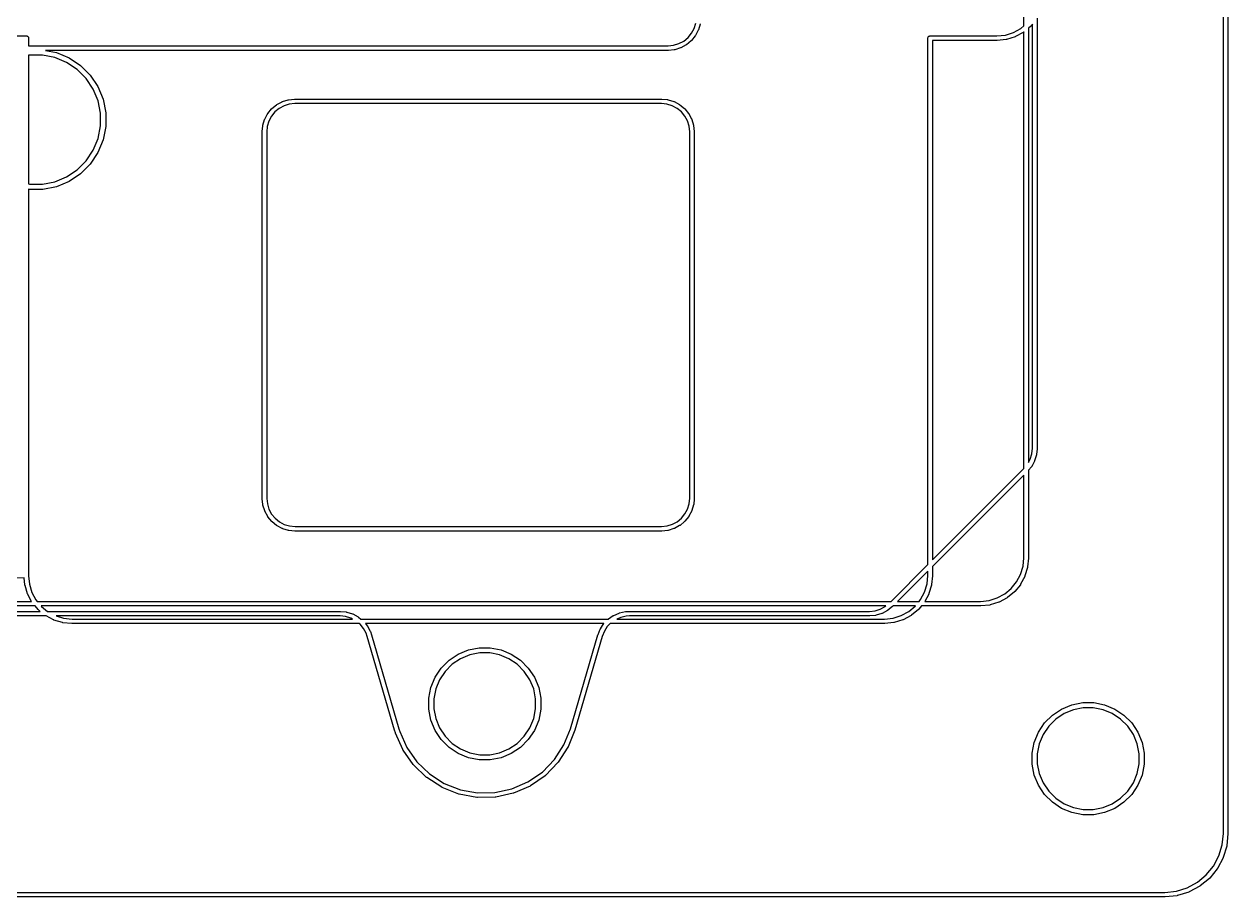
# Model space of a CAD drawing. Extents: x 59 to 2996, y -153 to 1402.
# Drawn here: x 795.96 to 835.38, y 436.7 to 465.29 of the extents above; entities that cross this region are included whole.
import ezdxf

# ---------------------------------------------------------------- set-up
doc = ezdxf.new("R2010")
doc.units = 0
doc.layers.add('BLACK', color=7, linetype='CONTINUOUS')

msp = doc.modelspace()

# ---------------------------------------------------------------- linework, layer by layer
at = {"layer": 'BLACK', "linetype": 'Continuous'}
for p, q in [((835.227, 438.778), (835.227, 551.174)), ((835.377, 551.178), (835.377, 438.771)), ((828.697, 465.225), (828.697, 484.484)), ((817.896, 465.147), (817.949, 465.32)), ((818.094, 465.284), (818.038, 465.097)), ((818.096, 465.291), (818.094, 465.284)), ((828.599, 465.144), (828.697, 465.225)), ((828.914, 465.21), (828.847, 465.154)), ((828.847, 465.154), (828.847, 450.926)), ((828.919, 465.215), (828.914, 465.21)), ((828.924, 465.22), (828.919, 465.215)), ((828.925, 465.22), (828.924, 465.22)), ((828.977, 465.285), (828.925, 465.22)), ((828.977, 451.395), (828.977, 465.285)), ((829.127, 465.477), (829.127, 451.387)), ((787.468, 464.9), (796.026, 464.9)), ((796.026, 464.9), (796.029, 464.9)), ((796.029, 464.9), (796.033, 464.9)), ((796.033, 464.9), (796.033, 464.9)), ((796.033, 464.9), (796.044, 464.899)), ((796.044, 464.899), (796.058, 464.894)), ((796.058, 464.894), (796.071, 464.887)), ((796.071, 464.887), (796.082, 464.878)), ((796.082, 464.878), (796.092, 464.867)), ((796.092, 464.867), (796.099, 464.854)), ((796.099, 464.854), (796.103, 464.84)), ((796.103, 464.84), (796.105, 464.825)), ((796.105, 464.825), (796.104, 464.821)), ((796.104, 464.821), (796.104, 464.575)), ((817.559, 464.733), (817.698, 464.848)), ((817.698, 464.848), (817.812, 464.988)), ((817.933, 464.899), (817.809, 464.748)), ((817.812, 464.988), (817.896, 465.147)), ((817.936, 464.905), (817.933, 464.899)), ((817.94, 464.91), (817.936, 464.905)), ((817.941, 464.911), (817.94, 464.91)), ((818.032, 465.084), (817.941, 464.911)), ((817.941, 464.911), (817.941, 464.911)), ((817.941, 464.911), (817.941, 464.911)), ((818.035, 465.09), (818.032, 465.084)), ((818.038, 465.096), (818.035, 465.09)), ((818.038, 465.097), (818.038, 465.097)), ((818.038, 465.097), (818.038, 465.097)), ((818.038, 465.097), (818.038, 465.096)), ((825.554, 464.828), (825.555, 464.84)), ((825.554, 464.825), (825.554, 464.828)), ((825.554, 464.828), (825.554, 464.828)), ((825.554, 464.821), (825.554, 464.825)), ((825.554, 447.585), (825.554, 464.821)), ((825.555, 464.84), (825.56, 464.854)), ((825.56, 464.854), (825.567, 464.867)), ((825.567, 464.867), (825.576, 464.878)), ((825.576, 464.878), (825.578, 464.88)), ((825.578, 464.88), (825.587, 464.887)), ((825.587, 464.887), (825.6, 464.894)), ((825.6, 464.894), (825.614, 464.899)), ((825.614, 464.899), (825.625, 464.9)), ((825.625, 464.9), (825.626, 464.9)), ((825.626, 464.9), (825.629, 464.9)), ((825.629, 464.9), (825.633, 464.9)), ((825.633, 464.9), (827.802, 464.9)), ((827.802, 464.9), (827.802, 464.9)), ((827.802, 464.9), (827.809, 464.9)), ((827.809, 464.9), (828.089, 464.929)), ((828.112, 464.781), (827.821, 464.75)), ((828.089, 464.929), (828.354, 465.011)), ((828.118, 464.782), (828.112, 464.781)), ((828.125, 464.783), (828.118, 464.782)), ((828.126, 464.784), (828.125, 464.783)), ((828.406, 464.87), (828.126, 464.784)), ((828.126, 464.784), (828.126, 464.784)), ((828.354, 465.011), (828.599, 465.144)), ((828.412, 464.873), (828.406, 464.87)), ((828.418, 464.876), (828.412, 464.873)), ((828.419, 464.876), (828.418, 464.876)), ((828.677, 465.015), (828.419, 464.876)), ((828.682, 465.019), (828.677, 465.015)), ((828.688, 465.023), (828.682, 465.019)), ((828.689, 465.023), (828.688, 465.023)), ((828.697, 465.03), (828.689, 465.023)), ((828.697, 450.728), (828.697, 465.03)), ((796.104, 464.575), (817.041, 464.575)), ((817.042, 464.425), (796.658, 464.425)), ((796.658, 464.425), (797.014, 464.354)), ((817.041, 464.575), (817.044, 464.575)), ((817.045, 464.425), (817.042, 464.425)), ((817.042, 464.425), (817.042, 464.425)), ((817.042, 464.425), (817.042, 464.425)), ((817.044, 464.575), (817.227, 464.594)), ((817.049, 464.425), (817.045, 464.425)), ((817.045, 464.425), (817.045, 464.425)), ((817.052, 464.425), (817.049, 464.425)), ((817.055, 464.425), (817.052, 464.425)), ((817.056, 464.425), (817.055, 464.425)), ((817.25, 464.446), (817.056, 464.425)), ((817.227, 464.594), (817.4, 464.647)), ((817.257, 464.447), (817.25, 464.446)), ((817.264, 464.448), (817.257, 464.447)), ((817.265, 464.449), (817.264, 464.448)), ((817.451, 464.506), (817.265, 464.449)), ((817.4, 464.647), (817.559, 464.733)), ((817.458, 464.509), (817.451, 464.506)), ((817.464, 464.511), (817.458, 464.509)), ((817.465, 464.512), (817.464, 464.511)), ((817.636, 464.605), (817.465, 464.512)), ((817.642, 464.609), (817.636, 464.605)), ((817.648, 464.612), (817.642, 464.609)), ((817.649, 464.613), (817.648, 464.612)), ((817.799, 464.737), (817.649, 464.613)), ((817.804, 464.742), (817.799, 464.737)), ((817.809, 464.747), (817.804, 464.742)), ((817.809, 464.748), (817.809, 464.748)), ((817.809, 464.748), (817.809, 464.748)), ((817.809, 464.748), (817.809, 464.747)), ((827.803, 464.75), (825.704, 464.75)), ((825.704, 464.75), (825.704, 447.735)), ((827.806, 464.75), (827.803, 464.75)), ((827.813, 464.75), (827.806, 464.75)), ((827.806, 464.75), (827.806, 464.75)), ((827.816, 464.75), (827.813, 464.75)), ((827.82, 464.75), (827.816, 464.75)), ((827.821, 464.75), (827.82, 464.75)), ((796.139, 464.273), (796.104, 464.266)), ((796.104, 464.266), (796.104, 460.05)), ((796.556, 464.273), (796.139, 464.273)), ((796.965, 464.191), (796.556, 464.273)), ((797.349, 464.032), (796.965, 464.191)), ((797.014, 464.354), (797.43, 464.182)), ((797.696, 463.8), (797.349, 464.032)), ((797.43, 464.182), (797.804, 463.932)), ((797.99, 463.506), (797.696, 463.8)), ((797.804, 463.932), (798.122, 463.614)), ((798.122, 463.614), (798.372, 463.24)), ((798.222, 463.16), (797.99, 463.506)), ((798.372, 463.24), (798.544, 462.824)), ((798.381, 462.775), (798.222, 463.16)), ((798.544, 462.824), (798.632, 462.383)), ((798.463, 462.366), (798.381, 462.775)), ((798.463, 461.95), (798.463, 462.366)), ((798.632, 462.383), (798.632, 461.933)), ((798.381, 461.541), (798.463, 461.95)), ((798.632, 461.933), (798.544, 461.492)), ((798.222, 461.156), (798.381, 461.541)), ((798.544, 461.492), (798.372, 461.076)), ((797.99, 460.81), (798.222, 461.156)), ((798.372, 461.076), (798.122, 460.702)), ((797.349, 460.284), (797.696, 460.515)), ((797.696, 460.515), (797.99, 460.81)), ((798.122, 460.702), (797.804, 460.384)), ((796.104, 460.05), (796.139, 460.043)), ((796.139, 460.043), (796.556, 460.043)), ((796.556, 460.043), (796.965, 460.124)), ((796.965, 460.124), (797.349, 460.284)), ((797.43, 460.134), (797.014, 459.962)), ((797.804, 460.384), (797.43, 460.134)), ((796.123, 459.874), (796.104, 459.878)), ((796.104, 459.878), (796.104, 456.434)), ((796.573, 459.874), (796.123, 459.874)), ((797.014, 459.962), (796.573, 459.874)), ((796.104, 456.434), (796.105, 456.43)), ((796.105, 456.43), (796.104, 456.427)), ((796.104, 456.427), (796.104, 447.231)), ((828.959, 451.211), (828.977, 451.395)), ((829.127, 451.38), (829.108, 451.189)), ((829.127, 451.387), (829.127, 451.38)), ((828.847, 450.926), (828.907, 451.039)), ((828.907, 451.039), (828.959, 451.211)), ((829.043, 450.975), (828.951, 450.802)), ((829.046, 450.981), (829.043, 450.975)), ((829.048, 450.987), (829.046, 450.981)), ((829.049, 450.988), (829.048, 450.987)), ((829.105, 451.175), (829.049, 450.988)), ((829.106, 451.182), (829.105, 451.175)), ((829.108, 451.188), (829.106, 451.182)), ((829.108, 451.189), (829.108, 451.189)), ((829.108, 451.189), (829.108, 451.189)), ((829.108, 451.189), (829.108, 451.188)), ((825.704, 447.735), (828.697, 450.728)), ((828.943, 450.79), (828.847, 450.672)), ((828.847, 450.672), (828.847, 447.801)), ((828.947, 450.796), (828.943, 450.79)), ((828.951, 450.801), (828.947, 450.796)), ((828.951, 450.802), (828.951, 450.802)), ((828.951, 450.802), (828.951, 450.802)), ((828.951, 450.802), (828.951, 450.801)), ((828.697, 450.516), (825.704, 447.523)), ((828.697, 447.808), (828.697, 450.516)), ((828.67, 447.528), (828.697, 447.808)), ((824.349, 446.38), (825.554, 447.585)), ((825.704, 447.523), (825.704, 447.223)), ((828.589, 447.262), (828.67, 447.528)), ((828.816, 447.492), (828.731, 447.212)), ((828.817, 447.498), (828.816, 447.492)), ((828.818, 447.505), (828.817, 447.498)), ((828.847, 447.797), (828.818, 447.506)), ((828.818, 447.506), (828.818, 447.506)), ((828.818, 447.506), (828.818, 447.506)), ((828.818, 447.506), (828.818, 447.505)), ((828.847, 447.801), (828.847, 447.798)), ((828.847, 447.798), (828.847, 447.797)), ((795.961, 447.151), (771.381, 446.987)), ((795.985, 446.917), (795.961, 447.151)), ((796.104, 447.231), (796.105, 447.227)), ((796.105, 447.227), (796.104, 447.224)), ((796.104, 447.224), (796.104, 447.22)), ((796.104, 447.22), (796.134, 446.94)), ((825.554, 447.373), (824.561, 446.38)), ((825.527, 446.95), (825.554, 447.231)), ((825.554, 447.231), (825.554, 447.373)), ((825.704, 447.217), (825.675, 446.928)), ((825.704, 447.223), (825.704, 447.217)), ((828.459, 447.016), (828.589, 447.262)), ((828.725, 447.198), (828.588, 446.94)), ((828.728, 447.204), (828.725, 447.198)), ((828.731, 447.211), (828.728, 447.204)), ((828.731, 447.212), (828.731, 447.211)), ((795.987, 446.911), (795.985, 446.917)), ((795.988, 446.904), (795.987, 446.911)), ((795.988, 446.903), (795.988, 446.904)), ((796.075, 446.623), (795.988, 446.903)), ((796.077, 446.617), (796.075, 446.623)), ((796.134, 446.94), (796.216, 446.675)), ((796.216, 446.675), (796.348, 446.43)), ((825.316, 446.438), (825.446, 446.684)), ((825.446, 446.684), (825.527, 446.95)), ((825.585, 446.626), (825.582, 446.62)), ((825.587, 446.633), (825.585, 446.626)), ((825.588, 446.634), (825.587, 446.633)), ((825.672, 446.914), (825.588, 446.634)), ((825.674, 446.92), (825.672, 446.914)), ((825.675, 446.927), (825.674, 446.92)), ((825.675, 446.928), (825.675, 446.927)), ((827.824, 446.491), (828.069, 446.624)), ((828.069, 446.624), (828.283, 446.801)), ((828.384, 446.69), (828.159, 446.503)), ((828.283, 446.801), (828.459, 447.016)), ((828.389, 446.695), (828.384, 446.69)), ((828.394, 446.7), (828.389, 446.695)), ((828.395, 446.7), (828.394, 446.7)), ((828.58, 446.927), (828.395, 446.7)), ((828.584, 446.933), (828.58, 446.927)), ((828.587, 446.939), (828.584, 446.933)), ((828.588, 446.94), (828.587, 446.939)), ((754.137, 446.38), (796.205, 446.38)), ((796.319, 446.23), (754.142, 446.23)), ((796.08, 446.611), (796.077, 446.617)), ((796.08, 446.61), (796.08, 446.611)), ((796.205, 446.38), (796.08, 446.61)), ((796.414, 446.115), (796.319, 446.23)), ((796.348, 446.43), (796.39, 446.38)), ((796.39, 446.38), (824.349, 446.38)), ((796.514, 446.23), (796.525, 446.216)), ((824.178, 446.23), (796.514, 446.23)), ((824.152, 446.208), (824.178, 446.23)), ((824.411, 446.23), (824.396, 446.214)), ((825.146, 446.23), (824.411, 446.23)), ((824.561, 446.38), (825.268, 446.38)), ((825.14, 446.223), (825.146, 446.23)), ((825.339, 446.23), (825.252, 446.122)), ((825.268, 446.38), (825.316, 446.438)), ((827.272, 446.23), (825.339, 446.23)), ((825.582, 446.62), (825.455, 446.38)), ((825.455, 446.38), (827.272, 446.38)), ((827.272, 446.38), (827.279, 446.38)), ((827.273, 446.23), (827.272, 446.23)), ((827.276, 446.23), (827.273, 446.23)), ((827.273, 446.23), (827.273, 446.23)), ((827.283, 446.23), (827.276, 446.23)), ((827.276, 446.23), (827.276, 446.23)), ((827.279, 446.38), (827.559, 446.409)), ((827.286, 446.23), (827.283, 446.23)), ((827.29, 446.23), (827.286, 446.23)), ((827.291, 446.23), (827.29, 446.23)), ((827.582, 446.261), (827.291, 446.23)), ((827.559, 446.409), (827.824, 446.491)), ((827.588, 446.262), (827.582, 446.261)), ((827.595, 446.263), (827.588, 446.262)), ((827.596, 446.264), (827.595, 446.263)), ((827.876, 446.35), (827.596, 446.264)), ((827.596, 446.264), (827.596, 446.264)), ((827.882, 446.353), (827.876, 446.35)), ((827.888, 446.356), (827.882, 446.353)), ((827.889, 446.356), (827.888, 446.356)), ((828.147, 446.495), (827.889, 446.356)), ((828.152, 446.499), (828.147, 446.495)), ((828.158, 446.503), (828.152, 446.499)), ((828.159, 446.503), (828.158, 446.503)), ((754.459, 446.052), (796.489, 446.052)), ((796.682, 445.902), (754.463, 445.902)), ((796.419, 446.11), (796.414, 446.115)), ((796.424, 446.105), (796.419, 446.11)), ((796.425, 446.104), (796.424, 446.105)), ((796.489, 446.052), (796.425, 446.104)), ((796.425, 446.104), (796.425, 446.104)), ((796.425, 446.104), (796.425, 446.104)), ((796.525, 446.216), (796.727, 446.052)), ((796.922, 445.774), (796.682, 445.902)), ((796.727, 446.052), (806.31, 446.052)), ((806.303, 445.902), (797.012, 445.902)), ((797.012, 445.902), (797.252, 445.829)), ((806.486, 445.884), (806.303, 445.902)), ((806.31, 446.052), (806.313, 446.051)), ((806.313, 446.051), (806.314, 446.051)), ((806.314, 446.051), (806.508, 446.032)), ((806.659, 445.832), (806.486, 445.884)), ((806.508, 446.032), (806.508, 446.032)), ((806.508, 446.032), (806.508, 446.032)), ((806.508, 446.032), (806.509, 446.032)), ((806.509, 446.032), (806.516, 446.031)), ((806.516, 446.031), (806.522, 446.03)), ((806.522, 446.03), (806.709, 445.973)), ((806.709, 445.973), (806.71, 445.973)), ((806.71, 445.973), (806.716, 445.97)), ((806.716, 445.97), (806.723, 445.968)), ((806.723, 445.968), (806.895, 445.876)), ((806.895, 445.876), (806.896, 445.875)), ((806.896, 445.875), (806.901, 445.872)), ((806.901, 445.872), (806.907, 445.868)), ((806.907, 445.868), (806.988, 445.802)), ((815.091, 445.803), (815.252, 445.914)), ((815.252, 445.914), (815.252, 445.914)), ((815.252, 445.914), (815.252, 445.914)), ((815.252, 445.914), (815.253, 445.914)), ((815.253, 445.914), (815.259, 445.917)), ((815.259, 445.917), (815.265, 445.921)), ((815.265, 445.921), (815.444, 445.998)), ((815.497, 445.857), (815.368, 445.802)), ((815.444, 445.998), (815.445, 445.999)), ((815.444, 445.998), (815.444, 445.998)), ((815.444, 445.998), (815.444, 445.998)), ((815.445, 445.999), (815.451, 446)), ((815.451, 446), (815.458, 446.003)), ((815.458, 446.003), (815.649, 446.044)), ((815.675, 445.896), (815.497, 445.857)), ((815.649, 446.044), (815.65, 446.044)), ((815.65, 446.044), (815.655, 446.044)), ((815.655, 446.044), (815.66, 446.045)), ((815.66, 446.045), (815.773, 446.052)), ((815.78, 445.902), (815.675, 445.896)), ((815.773, 446.052), (815.775, 446.052)), ((815.775, 446.052), (823.638, 446.052)), ((823.638, 445.902), (815.78, 445.902)), ((823.638, 446.052), (823.821, 446.07)), ((823.642, 445.902), (823.638, 445.902)), ((823.645, 445.902), (823.642, 445.902)), ((823.648, 445.902), (823.645, 445.902)), ((823.649, 445.902), (823.648, 445.902)), ((823.843, 445.922), (823.649, 445.902)), ((823.821, 446.07), (823.993, 446.123)), ((823.85, 445.923), (823.843, 445.922)), ((823.857, 445.924), (823.85, 445.923)), ((823.858, 445.925), (823.857, 445.924)), ((824.044, 445.982), (823.858, 445.925)), ((823.993, 446.123), (824.152, 446.208)), ((824.051, 445.984), (824.044, 445.982)), ((824.057, 445.987), (824.051, 445.984)), ((824.058, 445.987), (824.057, 445.987)), ((824.23, 446.08), (824.058, 445.987)), ((824.058, 445.987), (824.058, 445.987)), ((824.058, 445.987), (824.058, 445.987)), ((824.236, 446.083), (824.23, 446.08)), ((824.241, 446.087), (824.236, 446.083)), ((824.242, 446.088), (824.241, 446.087)), ((824.393, 446.212), (824.242, 446.088)), ((824.396, 446.214), (824.393, 446.212)), ((824.393, 446.212), (824.393, 446.212)), ((824.416, 445.831), (824.681, 445.913)), ((824.681, 445.913), (824.926, 446.046)), ((825.004, 445.917), (824.746, 445.778)), ((824.926, 446.046), (825.14, 446.223)), ((825.009, 445.921), (825.004, 445.917)), ((825.015, 445.925), (825.009, 445.921)), ((825.016, 445.925), (825.015, 445.925)), ((825.241, 446.112), (825.016, 445.925)), ((825.016, 445.925), (825.016, 445.925)), ((825.016, 445.925), (825.016, 445.925)), ((825.246, 446.117), (825.241, 446.112)), ((825.251, 446.122), (825.246, 446.117)), ((825.252, 446.122), (825.251, 446.122)), ((796.929, 445.771), (796.922, 445.774)), ((796.935, 445.768), (796.929, 445.771)), ((796.936, 445.768), (796.935, 445.768)), ((797.216, 445.684), (796.936, 445.768)), ((796.936, 445.768), (796.936, 445.768)), ((796.936, 445.768), (796.936, 445.768)), ((797.223, 445.682), (797.216, 445.684)), ((797.229, 445.681), (797.223, 445.682)), ((797.231, 445.681), (797.229, 445.681)), ((797.522, 445.652), (797.231, 445.681)), ((797.231, 445.681), (797.231, 445.681)), ((797.252, 445.829), (797.533, 445.802)), ((797.525, 445.652), (797.522, 445.652)), ((797.522, 445.652), (797.522, 445.652)), ((806.935, 445.652), (797.525, 445.652)), ((797.533, 445.802), (806.715, 445.802)), ((806.715, 445.802), (806.659, 445.832)), ((806.958, 445.633), (806.935, 445.652)), ((807.073, 445.494), (806.958, 445.633)), ((806.988, 445.802), (815.09, 445.802)), ((807.159, 445.334), (807.073, 445.494)), ((814.942, 445.652), (807.137, 445.652)), ((807.137, 445.652), (807.193, 445.584)), ((807.193, 445.584), (807.193, 445.584)), ((807.193, 445.584), (807.193, 445.584)), ((807.193, 445.584), (807.194, 445.583)), ((807.194, 445.583), (807.198, 445.577)), ((807.198, 445.577), (807.201, 445.572)), ((807.201, 445.572), (807.294, 445.4)), ((814.751, 445.292), (814.821, 445.466)), ((814.821, 445.466), (814.822, 445.467)), ((814.821, 445.466), (814.821, 445.466)), ((814.821, 445.466), (814.821, 445.466)), ((814.822, 445.467), (814.825, 445.473)), ((814.825, 445.473), (814.828, 445.479)), ((814.828, 445.479), (814.935, 445.642)), ((814.935, 445.643), (814.94, 445.649)), ((814.935, 445.642), (814.935, 445.643)), ((814.94, 445.649), (814.942, 445.652)), ((815.056, 445.554), (814.958, 445.403)), ((815.151, 445.652), (815.056, 445.554)), ((815.09, 445.802), (815.091, 445.803)), ((824.129, 445.652), (815.151, 445.652)), ((815.368, 445.802), (824.129, 445.802)), ((824.129, 445.802), (824.129, 445.802)), ((824.129, 445.802), (824.136, 445.802)), ((824.133, 445.652), (824.129, 445.652)), ((824.14, 445.652), (824.133, 445.652)), ((824.133, 445.652), (824.133, 445.652)), ((824.136, 445.802), (824.416, 445.831)), ((824.143, 445.652), (824.14, 445.652)), ((824.146, 445.652), (824.143, 445.652)), ((824.147, 445.652), (824.146, 445.652)), ((824.439, 445.683), (824.147, 445.652)), ((824.445, 445.684), (824.439, 445.683)), ((824.452, 445.685), (824.445, 445.684)), ((824.453, 445.686), (824.452, 445.685)), ((824.733, 445.772), (824.453, 445.686)), ((824.453, 445.686), (824.453, 445.686)), ((824.739, 445.775), (824.733, 445.772)), ((824.745, 445.778), (824.739, 445.775)), ((824.746, 445.778), (824.745, 445.778)), ((807.195, 445.234), (807.159, 445.334)), ((808.091, 442.16), (807.195, 445.234)), ((807.294, 445.4), (807.295, 445.399)), ((807.295, 445.399), (807.297, 445.394)), ((807.297, 445.394), (807.299, 445.389)), ((807.299, 445.389), (807.337, 445.283)), ((807.337, 445.283), (807.337, 445.281)), ((807.337, 445.281), (808.234, 442.206)), ((813.851, 442.209), (814.747, 445.281)), ((814.889, 445.232), (813.993, 442.16)), ((814.747, 445.281), (814.751, 445.292)), ((814.751, 445.292), (814.751, 445.292)), ((814.958, 445.403), (814.889, 445.232)), ((810.173, 444.652), (810.507, 444.79)), ((810.507, 444.79), (810.861, 444.861)), ((810.878, 444.692), (810.556, 444.628)), ((810.861, 444.861), (811.223, 444.861)), ((811.207, 444.692), (810.878, 444.692)), ((811.529, 444.628), (811.207, 444.692)), ((811.223, 444.861), (811.578, 444.79)), ((811.578, 444.79), (811.912, 444.652)), ((809.616, 444.195), (809.872, 444.451)), ((809.98, 444.32), (809.748, 444.087)), ((809.872, 444.451), (810.173, 444.652)), ((810.253, 444.502), (809.98, 444.32)), ((810.556, 444.628), (810.253, 444.502)), ((811.832, 444.502), (811.529, 444.628)), ((812.105, 444.32), (811.832, 444.502)), ((811.912, 444.652), (812.213, 444.451)), ((812.337, 444.087), (812.105, 444.32)), ((812.213, 444.451), (812.469, 444.195)), ((809.277, 443.56), (809.415, 443.895)), ((809.415, 443.895), (809.616, 444.195)), ((809.748, 444.087), (809.565, 443.814)), ((812.52, 443.814), (812.337, 444.087)), ((812.469, 444.195), (812.669, 443.895)), ((812.669, 443.895), (812.808, 443.56)), ((809.206, 443.206), (809.277, 443.56)), ((809.439, 443.511), (809.375, 443.189)), ((809.565, 443.814), (809.439, 443.511)), ((812.645, 443.511), (812.52, 443.814)), ((812.709, 443.189), (812.645, 443.511)), ((812.808, 443.56), (812.878, 443.206)), ((809.206, 442.844), (809.206, 443.206)), ((809.375, 443.189), (809.375, 442.861)), ((812.709, 442.861), (812.709, 443.189)), ((812.878, 443.206), (812.878, 442.844)), ((809.277, 442.489), (809.206, 442.844)), ((809.375, 442.861), (809.439, 442.539)), ((812.645, 442.539), (812.709, 442.861)), ((812.878, 442.844), (812.808, 442.489)), ((829.632, 442.653), (829.933, 442.854)), ((830.013, 442.704), (829.74, 442.522)), ((829.933, 442.854), (830.267, 442.992)), ((830.316, 442.83), (830.013, 442.704)), ((830.267, 442.992), (830.621, 443.063)), ((830.638, 442.894), (830.316, 442.83)), ((830.621, 443.063), (830.983, 443.063)), ((830.966, 442.894), (830.638, 442.894)), ((831.289, 442.83), (830.966, 442.894)), ((830.983, 443.063), (831.338, 442.992)), ((831.592, 442.704), (831.289, 442.83)), ((831.338, 442.992), (831.672, 442.854)), ((831.865, 442.522), (831.592, 442.704)), ((831.672, 442.854), (831.973, 442.653)), ((809.415, 442.155), (809.277, 442.489)), ((809.439, 442.539), (809.565, 442.235)), ((812.52, 442.235), (812.645, 442.539)), ((812.808, 442.489), (812.669, 442.155)), ((829.175, 442.097), (829.376, 442.397)), ((829.508, 442.289), (829.325, 442.016)), ((829.376, 442.397), (829.632, 442.653)), ((829.74, 442.522), (829.508, 442.289)), ((832.097, 442.289), (831.865, 442.522)), ((831.973, 442.653), (832.229, 442.397)), ((832.28, 442.016), (832.097, 442.289)), ((832.229, 442.397), (832.429, 442.097)), ((808.092, 442.16), (808.091, 442.16)), ((808.12, 442.069), (808.092, 442.16)), ((808.121, 442.065), (808.12, 442.069)), ((808.122, 442.062), (808.121, 442.065)), ((808.123, 442.061), (808.122, 442.062)), ((808.358, 441.525), (808.123, 442.061)), ((808.234, 442.206), (808.262, 442.117)), ((808.262, 442.117), (808.493, 441.592)), ((809.616, 441.854), (809.415, 442.155)), ((809.565, 442.235), (809.748, 441.962)), ((809.748, 441.962), (809.98, 441.73)), ((812.105, 441.73), (812.337, 441.962)), ((812.337, 441.962), (812.52, 442.235)), ((812.669, 442.155), (812.469, 441.854)), ((813.637, 441.676), (813.851, 442.209)), ((813.992, 442.157), (813.774, 441.613)), ((813.993, 442.16), (813.992, 442.157)), ((813.992, 442.157), (813.992, 442.157)), ((829.037, 441.762), (829.175, 442.097)), ((829.325, 442.016), (829.199, 441.713)), ((832.405, 441.713), (832.28, 442.016)), ((832.429, 442.097), (832.568, 441.762)), ((808.362, 441.519), (808.358, 441.525)), ((808.365, 441.513), (808.362, 441.519)), ((808.366, 441.512), (808.365, 441.513)), ((808.701, 441.032), (808.366, 441.512)), ((808.493, 441.592), (808.82, 441.124)), ((809.872, 441.599), (809.616, 441.854)), ((810.173, 441.398), (809.872, 441.599)), ((809.98, 441.73), (810.253, 441.548)), ((810.253, 441.548), (810.556, 441.422)), ((811.529, 441.422), (811.832, 441.548)), ((811.832, 441.548), (812.105, 441.73)), ((812.213, 441.599), (811.912, 441.398)), ((812.469, 441.854), (812.213, 441.599)), ((813.326, 441.198), (813.637, 441.676)), ((813.767, 441.6), (813.448, 441.11)), ((813.77, 441.607), (813.767, 441.6)), ((813.774, 441.613), (813.77, 441.607)), ((813.774, 441.613), (813.774, 441.613)), ((813.774, 441.613), (813.774, 441.613)), ((813.774, 441.613), (813.774, 441.613)), ((828.966, 441.408), (829.037, 441.762)), ((829.199, 441.713), (829.135, 441.391)), ((832.469, 441.391), (832.405, 441.713)), ((832.568, 441.762), (832.638, 441.408)), ((808.82, 441.124), (809.231, 440.728)), ((810.507, 441.259), (810.173, 441.398)), ((810.861, 441.189), (810.507, 441.259)), ((810.556, 441.422), (810.878, 441.358)), ((811.223, 441.189), (810.861, 441.189)), ((810.878, 441.358), (811.207, 441.358)), ((811.207, 441.358), (811.529, 441.422)), ((811.578, 441.259), (811.223, 441.189)), ((811.912, 441.398), (811.578, 441.259)), ((812.928, 440.789), (813.326, 441.198)), ((813.447, 441.109), (813.443, 441.104)), ((813.448, 441.11), (813.447, 441.109)), ((813.448, 441.11), (813.448, 441.11)), ((813.448, 441.11), (813.448, 441.11)), ((828.966, 441.046), (828.966, 441.408)), ((829.135, 441.391), (829.135, 441.063)), ((832.469, 441.063), (832.469, 441.391)), ((832.638, 441.408), (832.638, 441.046)), ((808.705, 441.027), (808.701, 441.032)), ((808.71, 441.022), (808.705, 441.027)), ((808.71, 441.021), (808.71, 441.022)), ((809.133, 440.615), (808.71, 441.021)), ((808.71, 441.021), (808.71, 441.021)), ((808.71, 441.021), (808.71, 441.021)), ((809.231, 440.728), (809.712, 440.42)), ((812.458, 440.465), (812.928, 440.789)), ((813.439, 441.098), (813.03, 440.679)), ((813.443, 441.104), (813.439, 441.098)), ((829.037, 440.691), (828.966, 441.046)), ((829.135, 441.063), (829.199, 440.741)), ((829.199, 440.741), (829.325, 440.437)), ((832.28, 440.437), (832.405, 440.741)), ((832.405, 440.741), (832.469, 441.063)), ((832.638, 441.046), (832.568, 440.691)), ((809.138, 440.611), (809.133, 440.615)), ((809.143, 440.607), (809.138, 440.611)), ((809.144, 440.606), (809.143, 440.607)), ((809.637, 440.29), (809.144, 440.606)), ((809.144, 440.606), (809.144, 440.606)), ((809.144, 440.606), (809.144, 440.606)), ((809.712, 440.42), (810.243, 440.211)), ((811.933, 440.239), (812.458, 440.465)), ((812.524, 440.331), (811.986, 440.099)), ((812.53, 440.334), (812.524, 440.331)), ((812.536, 440.337), (812.53, 440.334)), ((812.537, 440.338), (812.536, 440.337)), ((813.019, 440.67), (812.537, 440.338)), ((812.537, 440.338), (812.537, 440.338)), ((812.537, 440.338), (812.537, 440.338)), ((813.024, 440.674), (813.019, 440.67)), ((813.029, 440.678), (813.024, 440.674)), ((813.03, 440.679), (813.029, 440.678)), ((813.03, 440.679), (813.03, 440.679)), ((813.03, 440.679), (813.03, 440.679)), ((829.175, 440.357), (829.037, 440.691)), ((829.376, 440.056), (829.175, 440.357)), ((829.325, 440.437), (829.508, 440.164)), ((832.097, 440.164), (832.28, 440.437)), ((832.429, 440.357), (832.229, 440.056)), ((832.568, 440.691), (832.429, 440.357)), ((809.643, 440.287), (809.637, 440.29)), ((809.649, 440.284), (809.643, 440.287)), ((809.65, 440.283), (809.649, 440.284)), ((810.195, 440.069), (809.65, 440.283)), ((809.65, 440.283), (809.65, 440.283)), ((809.65, 440.283), (809.65, 440.283)), ((810.202, 440.067), (810.195, 440.069)), ((810.208, 440.065), (810.202, 440.067)), ((810.209, 440.065), (810.208, 440.065)), ((810.785, 439.961), (810.209, 440.065)), ((810.243, 440.211), (810.805, 440.11)), ((810.792, 439.96), (810.785, 439.961)), ((810.799, 439.96), (810.792, 439.96)), ((810.8, 439.96), (810.799, 439.96)), ((811.385, 439.969), (810.8, 439.96)), ((810.8, 439.96), (810.8, 439.96)), ((810.805, 440.11), (811.375, 440.119)), ((811.375, 440.119), (811.933, 440.239)), ((811.392, 439.97), (811.385, 439.969)), ((811.399, 439.971), (811.392, 439.97)), ((811.4, 439.971), (811.399, 439.971)), ((811.972, 440.094), (811.4, 439.971)), ((811.4, 439.971), (811.4, 439.971)), ((811.4, 439.971), (811.4, 439.971)), ((811.979, 440.096), (811.972, 440.094)), ((811.985, 440.098), (811.979, 440.096)), ((811.986, 440.099), (811.985, 440.098)), ((829.632, 439.801), (829.376, 440.056)), ((829.508, 440.164), (829.74, 439.932)), ((829.74, 439.932), (830.013, 439.75)), ((831.592, 439.75), (831.865, 439.932)), ((831.865, 439.932), (832.097, 440.164)), ((832.229, 440.056), (831.973, 439.801)), ((829.933, 439.6), (829.632, 439.801)), ((830.267, 439.461), (829.933, 439.6)), ((830.013, 439.75), (830.316, 439.624)), ((830.316, 439.624), (830.638, 439.56)), ((830.638, 439.56), (830.966, 439.56)), ((830.966, 439.56), (831.289, 439.624)), ((831.289, 439.624), (831.592, 439.75)), ((831.672, 439.6), (831.338, 439.461)), ((831.973, 439.801), (831.672, 439.6)), ((830.621, 439.391), (830.267, 439.461)), ((830.983, 439.391), (830.621, 439.391)), ((831.338, 439.461), (830.983, 439.391)), ((835.19, 438.401), (835.227, 438.778)), ((835.377, 438.767), (835.339, 438.379)), ((835.377, 438.771), (835.377, 438.768)), ((835.377, 438.768), (835.377, 438.767)), ((835.082, 438.041), (835.19, 438.401)), ((835.336, 438.365), (835.223, 437.991)), ((835.337, 438.371), (835.336, 438.365)), ((835.339, 438.378), (835.337, 438.371)), ((835.339, 438.379), (835.339, 438.378)), ((834.905, 437.71), (835.082, 438.041)), ((835.218, 437.977), (835.034, 437.633)), ((835.22, 437.984), (835.218, 437.977)), ((835.223, 437.99), (835.22, 437.984)), ((835.223, 437.991), (835.223, 437.99)), ((834.668, 437.419), (834.905, 437.71)), ((835.026, 437.621), (834.78, 437.318)), ((835.03, 437.626), (835.026, 437.621)), ((835.034, 437.632), (835.03, 437.626)), ((835.034, 437.633), (835.034, 437.633)), ((835.034, 437.633), (835.034, 437.633)), ((835.034, 437.633), (835.034, 437.632)), ((834.048, 437.001), (834.379, 437.179)), ((834.379, 437.179), (834.668, 437.419)), ((834.769, 437.308), (834.469, 437.059)), ((834.774, 437.313), (834.769, 437.308)), ((834.779, 437.317), (834.774, 437.313)), ((834.78, 437.318), (834.779, 437.317)), ((756.681, 436.85), (833.302, 436.85)), ((833.302, 436.85), (833.312, 436.85)), ((833.312, 436.85), (833.689, 436.889)), ((833.689, 436.889), (834.048, 437.001)), ((834.1, 436.859), (833.727, 436.744)), ((834.106, 436.862), (834.1, 436.859)), ((834.112, 436.865), (834.106, 436.862)), ((834.113, 436.865), (834.112, 436.865)), ((834.456, 437.051), (834.113, 436.865)), ((834.462, 437.055), (834.456, 437.051)), ((834.468, 437.058), (834.462, 437.055)), ((834.469, 437.059), (834.468, 437.058)), ((834.469, 437.059), (834.469, 437.059)), ((834.469, 437.059), (834.469, 437.059)), ((833.306, 436.7), (756.687, 436.7)), ((833.317, 436.7), (833.306, 436.7)), ((833.306, 436.7), (833.306, 436.7)), ((833.32, 436.7), (833.317, 436.7)), ((833.323, 436.7), (833.32, 436.7)), ((833.324, 436.7), (833.323, 436.7)), ((833.712, 436.741), (833.324, 436.7)), ((833.719, 436.742), (833.712, 436.741)), ((833.726, 436.744), (833.719, 436.742)), ((833.727, 436.744), (833.726, 436.744))]:
    msp.add_line(p, q, dxfattribs=at)
for points in [[(817.424, 462.652), (817.43, 462.648), (817.581, 462.524), (817.582, 462.524), (817.587, 462.519), (817.592, 462.514), (817.716, 462.364), (817.716, 462.364), (817.716, 462.364), (817.717, 462.363), (817.72, 462.357), (817.724, 462.352), (817.817, 462.18), (817.817, 462.18), (817.817, 462.18), (817.818, 462.179), (817.82, 462.173), (817.823, 462.166), (817.88, 461.98), (817.881, 461.979), (817.882, 461.972), (817.883, 461.966), (817.904, 461.772), (817.904, 461.771), (817.904, 461.767), (817.904, 461.764), (817.904, 461.761), (817.904, 461.76), (817.904, 461.757), (817.904, 461.757), (817.904, 461.757), (817.904, 449.753), (817.903, 449.742), (817.903, 449.742), (817.885, 449.555), (817.885, 449.555), (817.885, 449.555), (817.885, 449.554), (817.883, 449.548), (817.882, 449.541), (817.826, 449.354), (817.825, 449.353), (817.823, 449.347), (817.82, 449.341), (817.728, 449.168), (817.728, 449.168), (817.728, 449.168), (817.728, 449.167), (817.724, 449.162), (817.72, 449.156), (817.597, 449.005), (817.597, 449.005), (817.597, 449.005), (817.596, 449.004), (817.591, 448.999), (817.587, 448.994), (817.436, 448.87), (817.436, 448.87), (817.436, 448.87), (817.435, 448.869), (817.43, 448.866), (817.424, 448.862), (817.252, 448.769), (817.251, 448.768), (817.245, 448.766), (817.239, 448.763), (817.052, 448.706), (817.052, 448.706), (817.051, 448.705), (817.045, 448.704), (817.038, 448.703), (816.844, 448.682), (816.843, 448.682), (816.84, 448.682), (816.836, 448.682), (816.833, 448.682), (816.833, 448.682), (816.829, 448.682), (804.825, 448.682), (804.822, 448.682), (804.822, 448.682), (804.628, 448.701), (804.628, 448.701), (804.628, 448.701), (804.627, 448.701), (804.62, 448.703), (804.613, 448.704), (804.426, 448.76), (804.426, 448.76), (804.426, 448.76), (804.425, 448.761), (804.419, 448.763), (804.413, 448.766), (804.241, 448.858), (804.241, 448.858), (804.241, 448.858), (804.24, 448.858), (804.234, 448.862), (804.228, 448.866), (804.077, 448.989), (804.076, 448.99), (804.072, 448.995), (804.067, 448.999), (803.942, 449.15), (803.942, 449.15), (803.942, 449.15), (803.942, 449.151), (803.938, 449.156), (803.934, 449.162), (803.841, 449.334), (803.841, 449.334), (803.841, 449.334), (803.841, 449.335), (803.838, 449.341), (803.836, 449.347), (803.778, 449.534), (803.778, 449.535), (803.776, 449.541), (803.775, 449.548), (803.755, 449.742), (803.755, 449.743), (803.755, 449.746), (803.754, 449.75), (803.754, 449.753), (803.754, 449.753), (803.754, 449.756), (803.754, 449.757), (803.754, 449.757), (803.754, 461.76), (803.755, 461.77), (803.774, 461.958), (803.774, 461.958), (803.774, 461.958), (803.774, 461.959), (803.775, 461.966), (803.776, 461.973), (803.833, 462.16), (803.833, 462.161), (803.836, 462.167), (803.838, 462.173), (803.93, 462.345), (803.931, 462.346), (803.934, 462.352), (803.938, 462.358), (804.061, 462.509), (804.062, 462.51), (804.067, 462.514), (804.072, 462.519), (804.222, 462.644), (804.223, 462.644), (804.229, 462.648), (804.234, 462.652), (804.406, 462.745), (804.407, 462.745), (804.413, 462.748), (804.419, 462.75), (804.606, 462.808), (804.606, 462.808), (804.607, 462.808), (804.614, 462.81), (804.62, 462.811), (804.814, 462.831), (804.815, 462.831), (804.819, 462.831), (804.822, 462.832), (804.825, 462.832), (804.825, 462.832), (804.829, 462.832), (816.833, 462.832), (816.836, 462.831), (816.836, 462.831), (817.031, 462.812), (817.031, 462.812), (817.031, 462.812), (817.032, 462.812), (817.038, 462.811), (817.045, 462.81), (817.232, 462.753), (817.232, 462.753), (817.232, 462.753), (817.233, 462.753), (817.239, 462.75), (817.245, 462.748), (817.418, 462.656), (817.418, 462.656), (817.419, 462.655)], [(804.826, 462.682), (804.643, 462.663), (804.471, 462.609), (804.312, 462.523), (804.173, 462.408), (804.059, 462.268), (803.974, 462.109), (803.922, 461.936), (803.904, 461.753), (803.904, 449.757), (803.904, 449.754), (803.923, 449.571), (803.977, 449.398), (804.063, 449.24), (804.178, 449.101), (804.317, 448.987), (804.477, 448.902), (804.65, 448.85), (804.833, 448.832), (816.829, 448.832), (816.829, 448.832), (816.832, 448.832), (817.015, 448.851), (817.187, 448.904), (817.346, 448.99), (817.485, 449.105), (817.599, 449.245), (817.684, 449.404), (817.736, 449.577), (817.754, 449.761), (817.754, 461.757), (817.754, 461.76), (817.735, 461.943), (817.682, 462.115), (817.596, 462.274), (817.481, 462.413), (817.341, 462.527), (817.182, 462.612), (817.009, 462.664), (816.826, 462.682), (804.829, 462.682), (804.829, 462.682)]]:
    msp.add_lwpolyline(points, close=True, dxfattribs=at)

doc.saveas('drawing.dxf')
